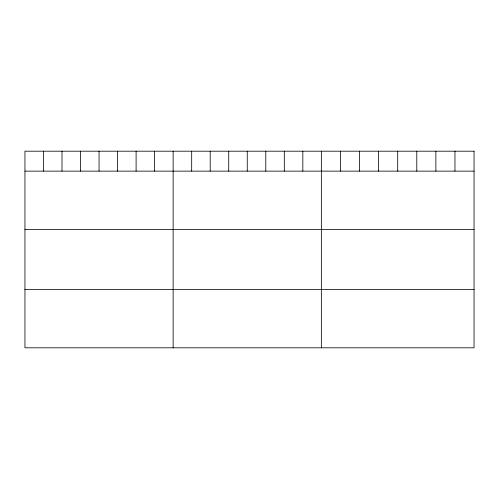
<?xml version="1.0" encoding="UTF-8"?>
<svg xmlns="http://www.w3.org/2000/svg" width="499" height="499" viewBox="0 0 499 499"><rect width="100%" height="100%" fill="white"/><g stroke="black" fill="none" stroke-linecap="round" stroke-linejoin="round"><path stroke-width="0.75" d="M24.95 171.132L474.05 171.132M24.95 229.434L474.05 229.434M24.95 289.507L474.05 289.507M454.963 151.191L454.963 171.132M435.876 151.191L435.876 171.132M416.79 151.191L416.79 171.132M397.703 151.191L397.703 171.132M378.616 151.191L378.616 171.132M359.529 151.191L359.529 171.132M340.443 151.191L340.443 171.132M321.356 151.191L321.356 347.809M302.831 151.191L302.831 171.132M284.305 151.191L284.305 171.132M265.78 151.191L265.78 171.132M247.255 151.191L247.255 171.132M228.729 151.191L228.729 171.132M210.204 151.191L210.204 171.132M191.678 151.191L191.678 171.132M173.153 151.191L173.153 347.809M154.628 151.191L154.628 171.132M136.102 151.191L136.102 171.132M117.577 151.191L117.577 171.132M99.052 151.191L99.052 171.132M80.526 151.191L80.526 171.132M62.001 151.191L62.001 171.132M43.475 151.191L43.475 171.132M474.05 151.191L24.95 151.191L24.95 347.809L474.05 347.809L474.05 151.191"/></g></svg>
